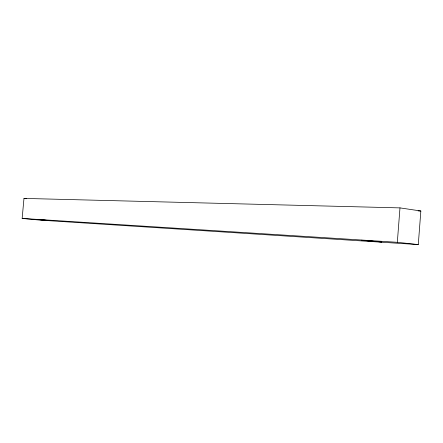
<?xml version="1.0" encoding="UTF-8"?>
<svg xmlns="http://www.w3.org/2000/svg" width="443" height="443" viewBox="0 0 443 443"><rect width="100%" height="100%" fill="white"/><g stroke="black" fill="none" stroke-linecap="round" stroke-linejoin="round"><path stroke-width="0.66" d="M418.281 244.586L397.321 242.31L399.979 207.889L23.977 198.414L22.15 218.427L39.798 220.105L418.281 244.586L420.85 210.995L399.979 207.889M418.087 210.918L420.85 210.995M22.15 218.427L397.321 242.31M23.977 198.414L26.685 198.719M38.192 219.562L50.635 220.675L38.192 219.562M361.92 240.272L361.311 240.278L381.772 241.978L361.92 240.272"/></g></svg>
